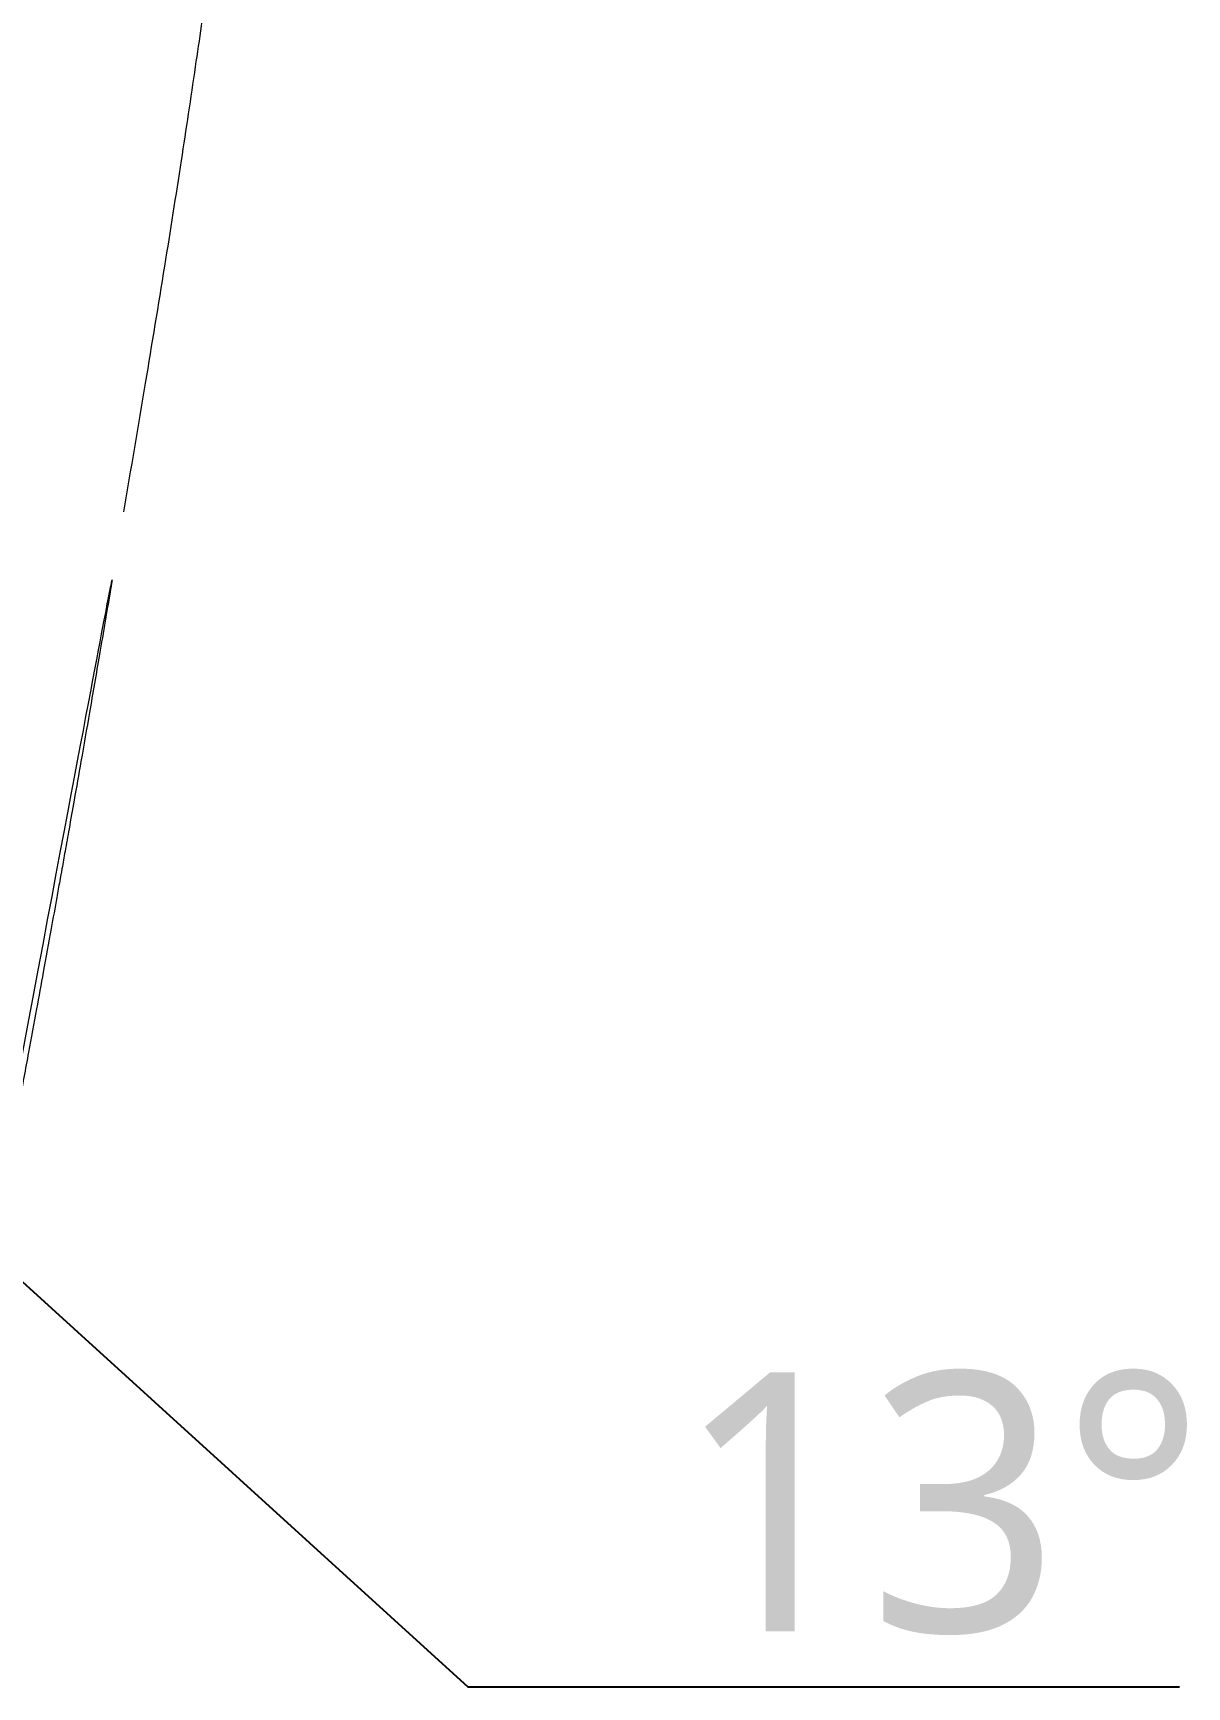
# Model space of a CAD drawing. Extents: x 16296675150 to 16296675606, y -37409617853 to -37409617519.
# Drawn here: x 16296675376.38 to 16296675398.65, y -37409617728.93 to -37409617697.03 of the extents above; entities that cross this region are included whole.
import ezdxf

# ---------------------------------------------------------------- set-up
doc = ezdxf.new("R2010")
doc.units = 0
doc.header["$LTSCALE"] = 10
doc.header["$MEASUREMENT"] = 0
doc.layers.add('1', color=7, linetype='CONTINUOUS')
doc.layers.add('DIM', color=3, linetype='CONTINUOUS')
doc.styles.add('Daelim Dimension', font='')
doc.styles.get('Daelim Dimension').set_extended_font_data('NanumGothic')

msp = doc.modelspace()

# ---------------------------------------------------------------- linework, layer by layer
at = {"layer": '1', "color": 7, "linetype": 'Continuous', "lineweight": 18}
for points, knots in [([(16296675378.1306, -37409617706.264511), (16296675378.272961, -37409617705.436951), (16296675378.540371, -37409617703.856628), (16296675378.914021, -37409617701.597809), (16296675379.2348, -37409617699.563103), (16296675379.50651, -37409617697.753304), (16296675379.736879, -37409617696.170113), (16296675379.929939, -37409617694.814888), (16296675380.087761, -37409617693.688797), (16296675380.20973, -37409617692.80825), (16296675380.298559, -37409617692.161957), (16296675380.358721, -37409617691.721962), (16296675380.40646, -37409617691.371498), (16296675380.455191, -37409617691.012306), (16296675380.515909, -37409617690.56237), (16296675380.59514, -37409617689.970528), (16296675380.69298, -37409617689.231567), (16296675380.804291, -37409617688.370644), (16296675380.917191, -37409617687.458023), (16296675381.040489, -37409617686.390106), (16296675381.171949, -37409617685.164436), (16296675381.314251, -37409617683.776123), (16296675381.45307, -37409617682.379997), (16296675381.583229, -37409617681.041878), (16296675381.696079, -37409617679.828453), (16296675381.7873, -37409617678.783783), (16296675381.860229, -37409617677.874702), (16296675381.92395, -37409617677.005234), (16296675381.98665, -37409617676.077728), (16296675382.06151, -37409617674.903931), (16296675382.147289, -37409617673.480499), (16296675382.24264, -37409617671.808968), (16296675382.32546, -37409617670.169647), (16296675382.38571, -37409617668.581688), (16296675382.423019, -37409617667.100433), (16296675382.44488, -37409617665.701477), (16296675382.458481, -37409617664.500687), (16296675382.466669, -37409617663.613426), (16296675382.468229, -37409617662.997383), (16296675382.46649, -37409617662.528839), (16296675382.461559, -37409617662.02758), (16296675382.45104, -37409617661.396751), (16296675382.43152, -37409617660.579468), (16296675382.39957, -37409617659.563141), (16296675382.35848, -37409617658.334991), (16296675382.28145, -37409617656.961708), (16296675382.16931, -37409617655.530991), (16296675382.053101, -37409617654.12809), (16296675381.93145, -37409617652.801804), (16296675381.79887, -37409617651.553574), (16296675381.62977, -37409617650.220421), (16296675381.42938, -37409617648.887337), (16296675381.27294, -37409617647.945091), (16296675381.20034, -37409617647.528732)], [0, 0, 0, 0, 0.042663645, 0.081431158, 0.116310489, 0.147300598, 0.174393065, 0.197574846, 0.216831034, 0.232146852, 0.242725014, 0.249963011, 0.254700006, 0.260685536, 0.268369133, 0.277754408, 0.291006303, 0.306219712, 0.321834104, 0.337700495, 0.360805444, 0.384427044, 0.408566083, 0.432046957, 0.45269428, 0.470447314, 0.485294885, 0.499002925, 0.514715447, 0.532498776, 0.558726624, 0.587125171, 0.617513459, 0.642072169, 0.667814246, 0.692751084, 0.713115398, 0.728792167, 0.737805793, 0.744396508, 0.752584044, 0.763259694, 0.776432531, 0.794095299, 0.814892387, 0.838828648, 0.863928861, 0.887761885, 0.910308966, 0.931556076, 0.951497691, 0.978540939, 1, 1, 1, 1]), ([(16296675374.366159, -37409617726.355103), (16296675374.508551, -37409617725.675789), (16296675374.7871, -37409617724.335289), (16296675375.182461, -37409617722.404411), (16296675375.53721, -37409617720.63414), (16296675375.84218, -37409617719.07605), (16296675376.088831, -37409617717.784813), (16296675376.28561, -37409617716.733627), (16296675376.4405, -37409617715.895058), (16296675376.586201, -37409617715.09845), (16296675376.716249, -37409617714.381287), (16296675376.821581, -37409617713.796158), (16296675376.89039, -37409617713.412331), (16296675376.943331, -37409617713.116318), (16296675377.0033, -37409617712.780296), (16296675377.081659, -37409617712.340317), (16296675377.184271, -37409617711.761543), (16296675377.31599, -37409617711.013344), (16296675377.479469, -37409617710.075783), (16296675377.672091, -37409617708.959129), (16296675377.89175, -37409617707.669243), (16296675378.04563, -37409617706.752129), (16296675378.126789, -37409617706.264511)], [0, 0, 0, 0, 0.10177638, 0.200765656, 0.28901143, 0.366523689, 0.433574155, 0.481777515, 0.523343884, 0.558621246, 0.600529527, 0.630223243, 0.645807908, 0.657715586, 0.674347544, 0.69591308, 0.723330846, 0.760671423, 0.807560058, 0.863240833, 0.927302675, 1, 1, 1, 1])]:
    msp.add_open_spline(points, degree=3, knots=knots, dxfattribs=at)
at = {"layer": 'DIM', "color": 5}
for p, q in [((16296675366.076811, -37409617711.956482), (16296675384.76947, -37409617728.932983)), ((16296675384.76947, -37409617728.932983), (16296675398.503731, -37409617728.932983))]:
    msp.add_line(p, q, dxfattribs=at)

# ---------------------------------------------------------------- texts
at = {"layer": 'DIM', "color": 7, "insert": (16296675388.76947, -37409617727.932983), "char_height": 5, "attachment_point": 7, "style": 'Daelim Dimension'}
msp.add_mtext('\\A1;13%%D', dxfattribs=at)

doc.saveas('drawing.dxf')
